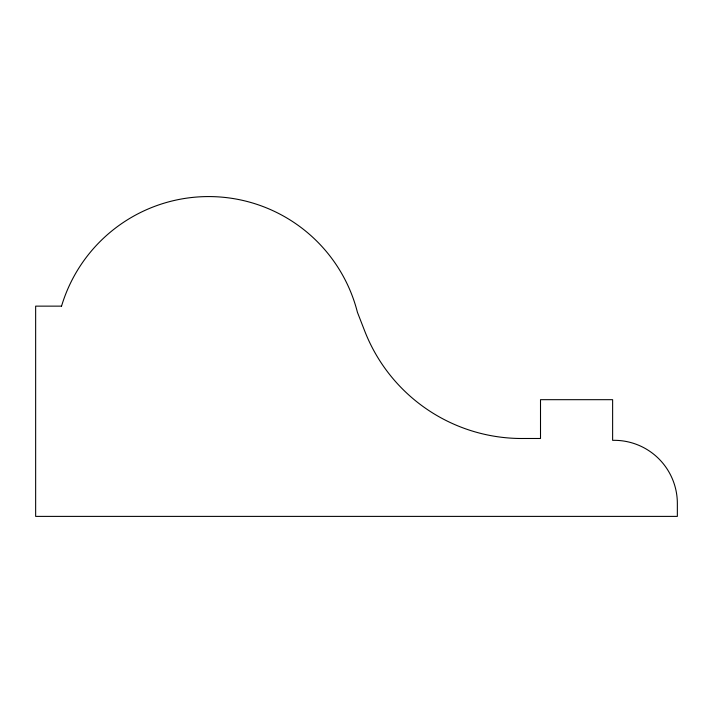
<?xml version="1.0" encoding="UTF-8"?>
<svg xmlns="http://www.w3.org/2000/svg" width="713" height="713" viewBox="0 0 713 713"><rect width="100%" height="100%" fill="white"/><g stroke="black" fill="none" stroke-linecap="round" stroke-linejoin="round"><path stroke-width="1.07" d="M61.541 306.135L35.65 306.135L35.65 516.39L677.35 516.39L677.35 503.164A63.154 63.154 0 0 0 612.627 440.34L612.627 399.681L540.507 399.681L540.507 438.486L523.859 438.486A168.624 168.624 0 0 1 364.824 331.313L357.427 312.303A153.518 153.518 0 0 0 61.541 306.135"/></g></svg>
